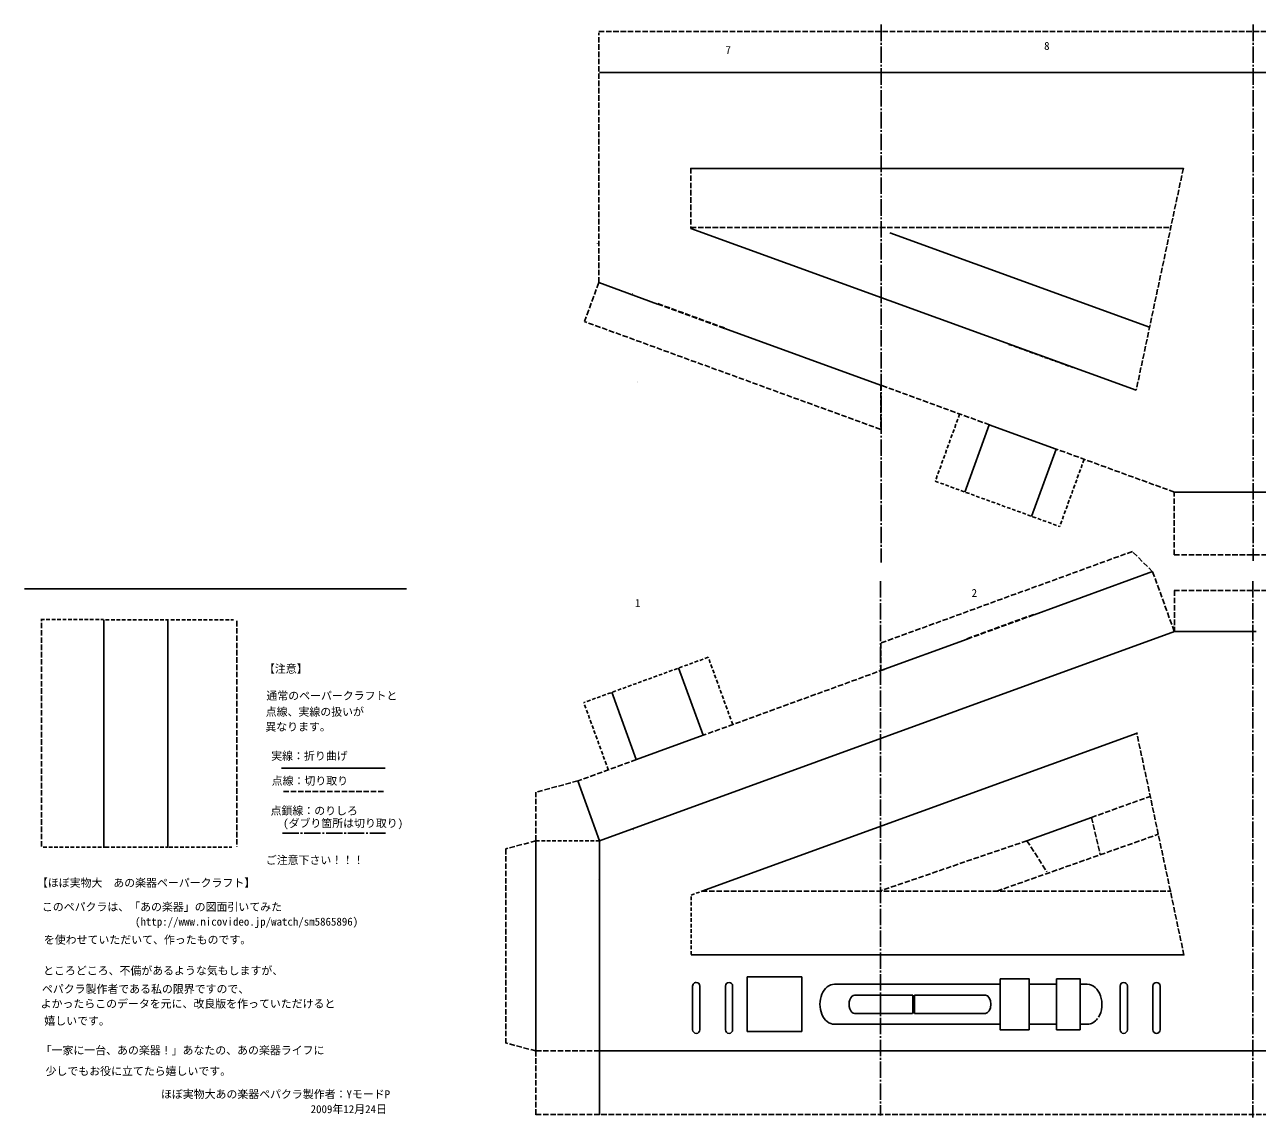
# Model space of a CAD drawing. Units: millimetres on the paper. Extents: x -1145 to 453, y -139 to 513.
# Drawn here: x -1145 to -467, y -138 to 463 of the extents above; entities that cross this region are included whole.
import ezdxf
from ezdxf.enums import TextEntityAlignment as Align

# ---------------------------------------------------------------- set-up
doc = ezdxf.new("R2010")
doc.units = ezdxf.units.MM
for name, pattern in [('CHAIN2', [12, 9, -1, 1, -1]), ('DASHED2', [3, 2, -1]), ('DASHED3', [4, 3, -1])]:
    doc.linetypes.add(name, pattern=pattern)
doc.layers.add('0-1', color=7, linetype='Continuous')
doc.layers.add('0-3', color=7, linetype='DASHED3')
doc.styles.add('ＭＳ ゴシック', font='')
doc.styles.get('ＭＳ ゴシック').set_extended_font_data('MS Gothic')

msp = doc.modelspace()

# ---------------------------------------------------------------- linework, layer by layer
at = {"layer": '0-1', "linetype": 'DASHED3'}
for p, q in [((-829.124, 321.141), (-829.124, 458.471)), ((-829.086, 459.143), (228.979, 459.143)), ((-778.523, 384.043), (-778.523, 350.925)), ((-507.681, 383.955), (-533.598, 262.025)), ((-778.505, 351.363), (-515.241, 351.363)), ((-829.119, 321.122), (-836.922, 299.683)), ((-760.011, 295.969), (-796.881, 309.388)), ((-760.03, 296.241), (-796.793, 309.621)), ((-674.076, 240.436), (-836.933, 299.711)), ((-614.211, 242.954), (-673.71, 264.61)), ((-512.607, 205.953), (-577.614, 229.613)), ((-512.639, 171.512), (-512.639, 206.008)), ((-535.724, 173.348), (-674.079, 122.991)), ((-524.615, 162.216), (-535.734, 173.336)), ((-512.754, 171.523), (229.151, 171.523)), ((-512.652, 129.38), (-524.604, 162.217)), ((-512.715, 151.905), (264.083, 151.905)), ((-512.634, 151.913), (-512.634, 129.364)), ((-1135.467, 11.129), (-1135.467, 136.256)), ((-626.714, 125.375), (-589.844, 138.795)), ((-626.524, 125.179), (-589.761, 138.56)), ((-1028.064, 135.194), (-1028.064, 10.905)), ((-672.225, 108.508), (-771.661, 72.316)), ((-507.332, -48.543), (-533.348, 73.85)), ((-808.365, 58.945), (-840.384, 47.291)), ((-1002.426, 41.496), (-946.917, 41.496)), ((-863.648, 14.361), (-863.648, 41.074)), ((-840.626, 47.225), (-863.645, 41.057)), ((-558.213, 27.116), (-525.907, 38.743)), ((-558.216, 27.087), (-553.405, 6.643)), ((-863.614, 14.315), (-880.274, 9.851)), ((-593.699, 14.366), (-673.945, -13.085)), ((-610.15, -13.351), (-521.438, 17.905)), ((-593.702, 14.37), (-582.715, -2.77)), ((-880.265, 9.848), (-880.265, -96.783)), ((-772.4, -13.395), (-514.309, -13.395)), ((-863.633, -101.228), (-880.299, -96.763)), ((-863.633, -136.26), (-863.633, -101.248)), ((-828.646, -101.212), (-863.35, -101.212)), ((-863.708, -136.223), (264.185, -136.223))]:
    msp.add_line(p, q, dxfattribs=at)
at = {"layer": '0-1'}
for p, q in [((-828.731, 436.635), (229.213, 436.635)), ((-778.587, 383.807), (-507.558, 383.807)), ((-778.525, 350.914), (-533.591, 262.017)), ((-669.085, 348.427), (-526.307, 296.607)), ((-796.788, 309.364), (-829.115, 321.13)), ((-674.194, 264.714), (-759.791, 295.869)), ((-614.392, 243.006), (-627.879, 205.951)), ((-614.399, 243.029), (-577.636, 229.648)), ((-577.623, 229.64), (-591.094, 192.631)), ((-524.608, 162.273), (-589.789, 138.549)), ((-934.741, 152.744), (-1144.741, 152.744)), ((-1101.192, 135.81), (-1101.192, 10.802)), ((-1065.944, 135.586), (-1065.944, 10.578)), ((-512.62, 129.349), (-828.638, 14.328)), ((-512.649, 129.349), (-467.594, 129.349)), ((-626.555, 125.127), (-673.951, 107.876)), ((-771.689, 72.315), (-785.176, 109.37)), ((-808.446, 58.919), (-821.916, 95.929)), ((-771.668, 72.302), (-808.431, 58.922)), ((-772.391, -13.402), (-533.11, 73.443)), ((-1003.439, 54.259), (-946.512, 54.259)), ((-828.643, 14.35), (-840.605, 47.214)), ((-558.193, 27.107), (-593.7, 14.352)), ((-863.655, -101.218), (-863.655, 14.34)), ((-828.633, -136.26), (-828.633, 14.342)), ((-778.238, -48.395), (-507.209, -48.395)), ((-747.475, -63.536), (-747.475, -60.536)), ((-718.117, -60.536), (-747.475, -60.536)), ((-717.475, -60.536), (-721.244, -60.536)), ((-717.475, -90.536), (-717.475, -60.536)), ((-777.475, -89.536), (-777.475, -65.536)), ((-773.475, -89.536), (-773.475, -65.536)), ((-759.475, -65.536), (-759.475, -89.536)), ((-755.475, -65.536), (-755.475, -89.536)), ((-747.475, -63.536), (-747.475, -90.536)), ((-608.475, -64.536), (-699.475, -64.536)), ((-608.475, -70.536), (-608.475, -61.536)), ((-577.475, -64.536), (-592.475, -64.536)), ((-577.475, -61.536), (-577.475, -89.536)), ((-560.475, -64.536), (-564.475, -64.536)), ((-542.475, -89.536), (-542.475, -65.536)), ((-538.475, -89.536), (-538.475, -65.536)), ((-524.475, -89.536), (-524.475, -65.536)), ((-520.475, -89.536), (-520.475, -65.536)), ((-656.47, -70.465), (-688.47, -70.465)), ((-656.475, -70.536), (-656.475, -80.536)), ((-655.475, -80.536), (-655.475, -70.536)), ((-655.475, -70.536), (-616.475, -70.536)), ((-688.529, -80.614), (-656.529, -80.614)), ((-655.475, -80.536), (-616.475, -80.536)), ((-660.545, -86.536), (-699.475, -86.536)), ((-608.475, -86.536), (-660.412, -86.536)), ((-592.475, -86.536), (-577.475, -86.536)), ((-560.475, -86.536), (-564.475, -86.536)), ((-747.475, -90.536), (-717.532, -90.536)), ((-564.475, -89.536), (-577.475, -89.536)), ((-828.643, -101.223), (229.311, -101.223))]:
    msp.add_line(p, q, dxfattribs=at)
at = {"layer": '0-1', "color": 4}
for p, q in [((-829.823, 342.479), (-829.826, 342.596)), ((-810.674, 314.987), (-810.566, 314.943)), ((-808.065, 266.479), (-807.957, 266.436)), ((-808.004, 266.585), (-807.895, 266.542)), ((-810.325, 20.425), (-810.217, 20.468)), ((-829.475, -7.067), (-829.478, -7.184)), ((-664.713, -86.536), (-656.475, -86.536))]:
    msp.add_line(p, q, dxfattribs=at)
at = {"layer": '0-1', "linetype": 'DASHED2'}
for p, q in [((-603.6, 287.187), (-568.241, 274.385)), ((-630.665, 248.878), (-644.099, 211.968)), ((-562.217, 224.026), (-575.665, 187.077)), ((-644.106, 211.963), (-575.753, 187.085)), ((-1135.841, 135.885), (-1101.341, 135.885)), ((-1100.221, 135.81), (-1065.72, 135.81)), ((-1064.376, 135.81), (-1029.876, 135.81)), ((-768.88, 115.195), (-837.233, 90.317)), ((-755.448, 78.277), (-768.882, 115.187)), ((-823.857, 53.317), (-837.305, 90.266)), ((-828.624, 14.337), (-863.532, 14.337)), ((-1134.497, 10.877), (-1099.997, 10.877)), ((-1100.221, 10.802), (-1065.72, 10.802)), ((-1065.272, 10.802), (-1030.772, 10.802)), ((-778.33, -15.57), (-772.421, -13.385)), ((-778.347, -48.267), (-778.347, -15.609))]:
    msp.add_line(p, q, dxfattribs=at)
at = {"layer": '0-1', "linetype": 'CHAIN2'}
msp.add_line((-1003.003, 18.509), (-946.279, 18.509), dxfattribs=at)
at = {"layer": '0-1'}
for points in [[(-608.475, -70.536), (-608.475, -89.536), (-592.475, -89.536), (-592.475, -61.536), (-608.475, -61.536)], [(-577.475, -61.536), (-564.475, -61.536), (-564.475, -89.536)]]:
    msp.add_lwpolyline(points, dxfattribs=at)
for centre, start, end in [((-775.475, -65.536), 146.40914, 180), ((-775.475, -65.536), 90, 146.40914), ((-775.475, -65.536), 0, 90), ((-757.475, -65.536), 90, 180), ((-757.475, -65.536), 0, 90), ((-540.475, -65.536), 90, 180), ((-540.475, -65.536), 0, 90), ((-522.475, -65.536), 90, 180), ((-522.475, -65.536), 0, 90), ((-775.475, -89.536), 180, 270), ((-775.475, -89.536), 270, 0), ((-757.475, -89.536), 180, 270), ((-757.475, -89.536), 270, 0), ((-540.475, -89.536), 180, 270), ((-540.475, -89.536), 270, 0), ((-522.475, -89.536), 180, 270), ((-522.475, -89.536), 270, 0)]:
    msp.add_arc(centre, 2, start, end, dxfattribs=at)
for centre, major_axis, ratio, start_param, end_param in [((-699.475, -75.536), (0, 11), 0.73, 6.2831853, 9.424778), ((-560.475, -75.536), (0, 11), 0.73, 4.0085972, 6.2831853), ((-688.475, -75.536), (0, 5), 0.6, 0, 3.1415927), ((-616.475, -75.536), (0, 5), 0.6, 3.1415927, 6.2831853), ((-560.475, -75.536), (0, 11), 0.73, 3.1415927, 3.9239059)]:
    msp.add_ellipse(centre, major_axis=major_axis, ratio=ratio, start_param=start_param, end_param=end_param, dxfattribs=at)
at = {"layer": '0-3', "linetype": 'CHAIN2'}
for p, q in [((-673.87, 462.925), (-673.87, 167.217)), ((-469.227, 462.925), (-469.227, 168.241)), ((-674.125, 156.985), (-674.125, -136.676)), ((-469.483, 156.985), (-469.483, -137.699))]:
    msp.add_line(p, q, dxfattribs=at)
at = {"layer": '0-3'}
for p, q in [((-796.749, 309.625), (-796.861, 309.391)), ((-760.036, 295.98), (-759.944, 296.253)), ((-673.946, 264.631), (-673.946, 240.49)), ((-589.792, 138.529), (-589.857, 138.78)), ((-674.055, 122.989), (-673.976, 107.884)), ((-626.687, 125.383), (-626.582, 125.115))]:
    msp.add_line(p, q, dxfattribs=at)
at = {"layer": '0-3', "linetype": 'Continuous'}
msp.add_line((-512.633, 206.002), (228.879, 206.002), dxfattribs=at)

# ---------------------------------------------------------------- texts
at = {"layer": '0-1', "color": 4, "style": 'ＭＳ ゴシック'}
for s, p in [('7', (-759.422, 445.475)), ('8', (-584.232, 447.716)), ('2', (-624.073, 147.028)), ('1', (-809.159, 141.502)), ('【注意】', (-1013.176, 105.337)), ('通常のペーパークラフトと', (-1011.829, 90.517)), ('点線、実線の扱いが', (-1012.203, 81.684)), ('異なります。', (-1012.428, 73.451)), ('実線：折り曲げ', (-1009.172, 57.433)), ('点線：切り取り', (-1008.909, 43.725)), ('点鎖線：のりしろ', (-1009.517, 27.315)), ('(ダブり箇所は切り取り)', (-1002.629, 20.427)), ('ご注意下さい！！！', (-1012.15, 0.168)), ('【ほぼ実物大\u3000あの楽器ペーパークラフト】', (-1137.991, -12.322)), ('このペパクラは、「あの楽器」の図面引いてみた', (-1135.26, -25.557)), ('(http://www.nicovideo.jp/watch/sm5865896)', (-1084.062, -33.641)), ('を使わせていただいて、作ったものです。', (-1134.173, -43.616)), ('ところどころ、不備があるような気もしますが、', (-1134.586, -60.587)), ('ペパクラ製作者である私の限界ですので、', (-1135.26, -70.692)), ('よかったらこのデータを元に、改良版を作っていただけると', (-1135.934, -78.776)), ('嬉しいです。', (-1133.913, -88.207)), ('「一家に一台、あの楽器！」あなたの、あの楽器ライフに', (-1135.934, -104.375)), ('少しでもお役に立てたら嬉しいです。', (-1133.239, -115.827)), ('ほぼ実物大あの楽器ペパクラ製作者：YモードP', (-1069.803, -128.514)), ('2009年12月24日', (-987.504, -136.711))]:
    msp.add_text(s, height=4.399, dxfattribs=at).set_placement(p, align=Align.BOTTOM_LEFT)

doc.saveas('drawing.dxf')
